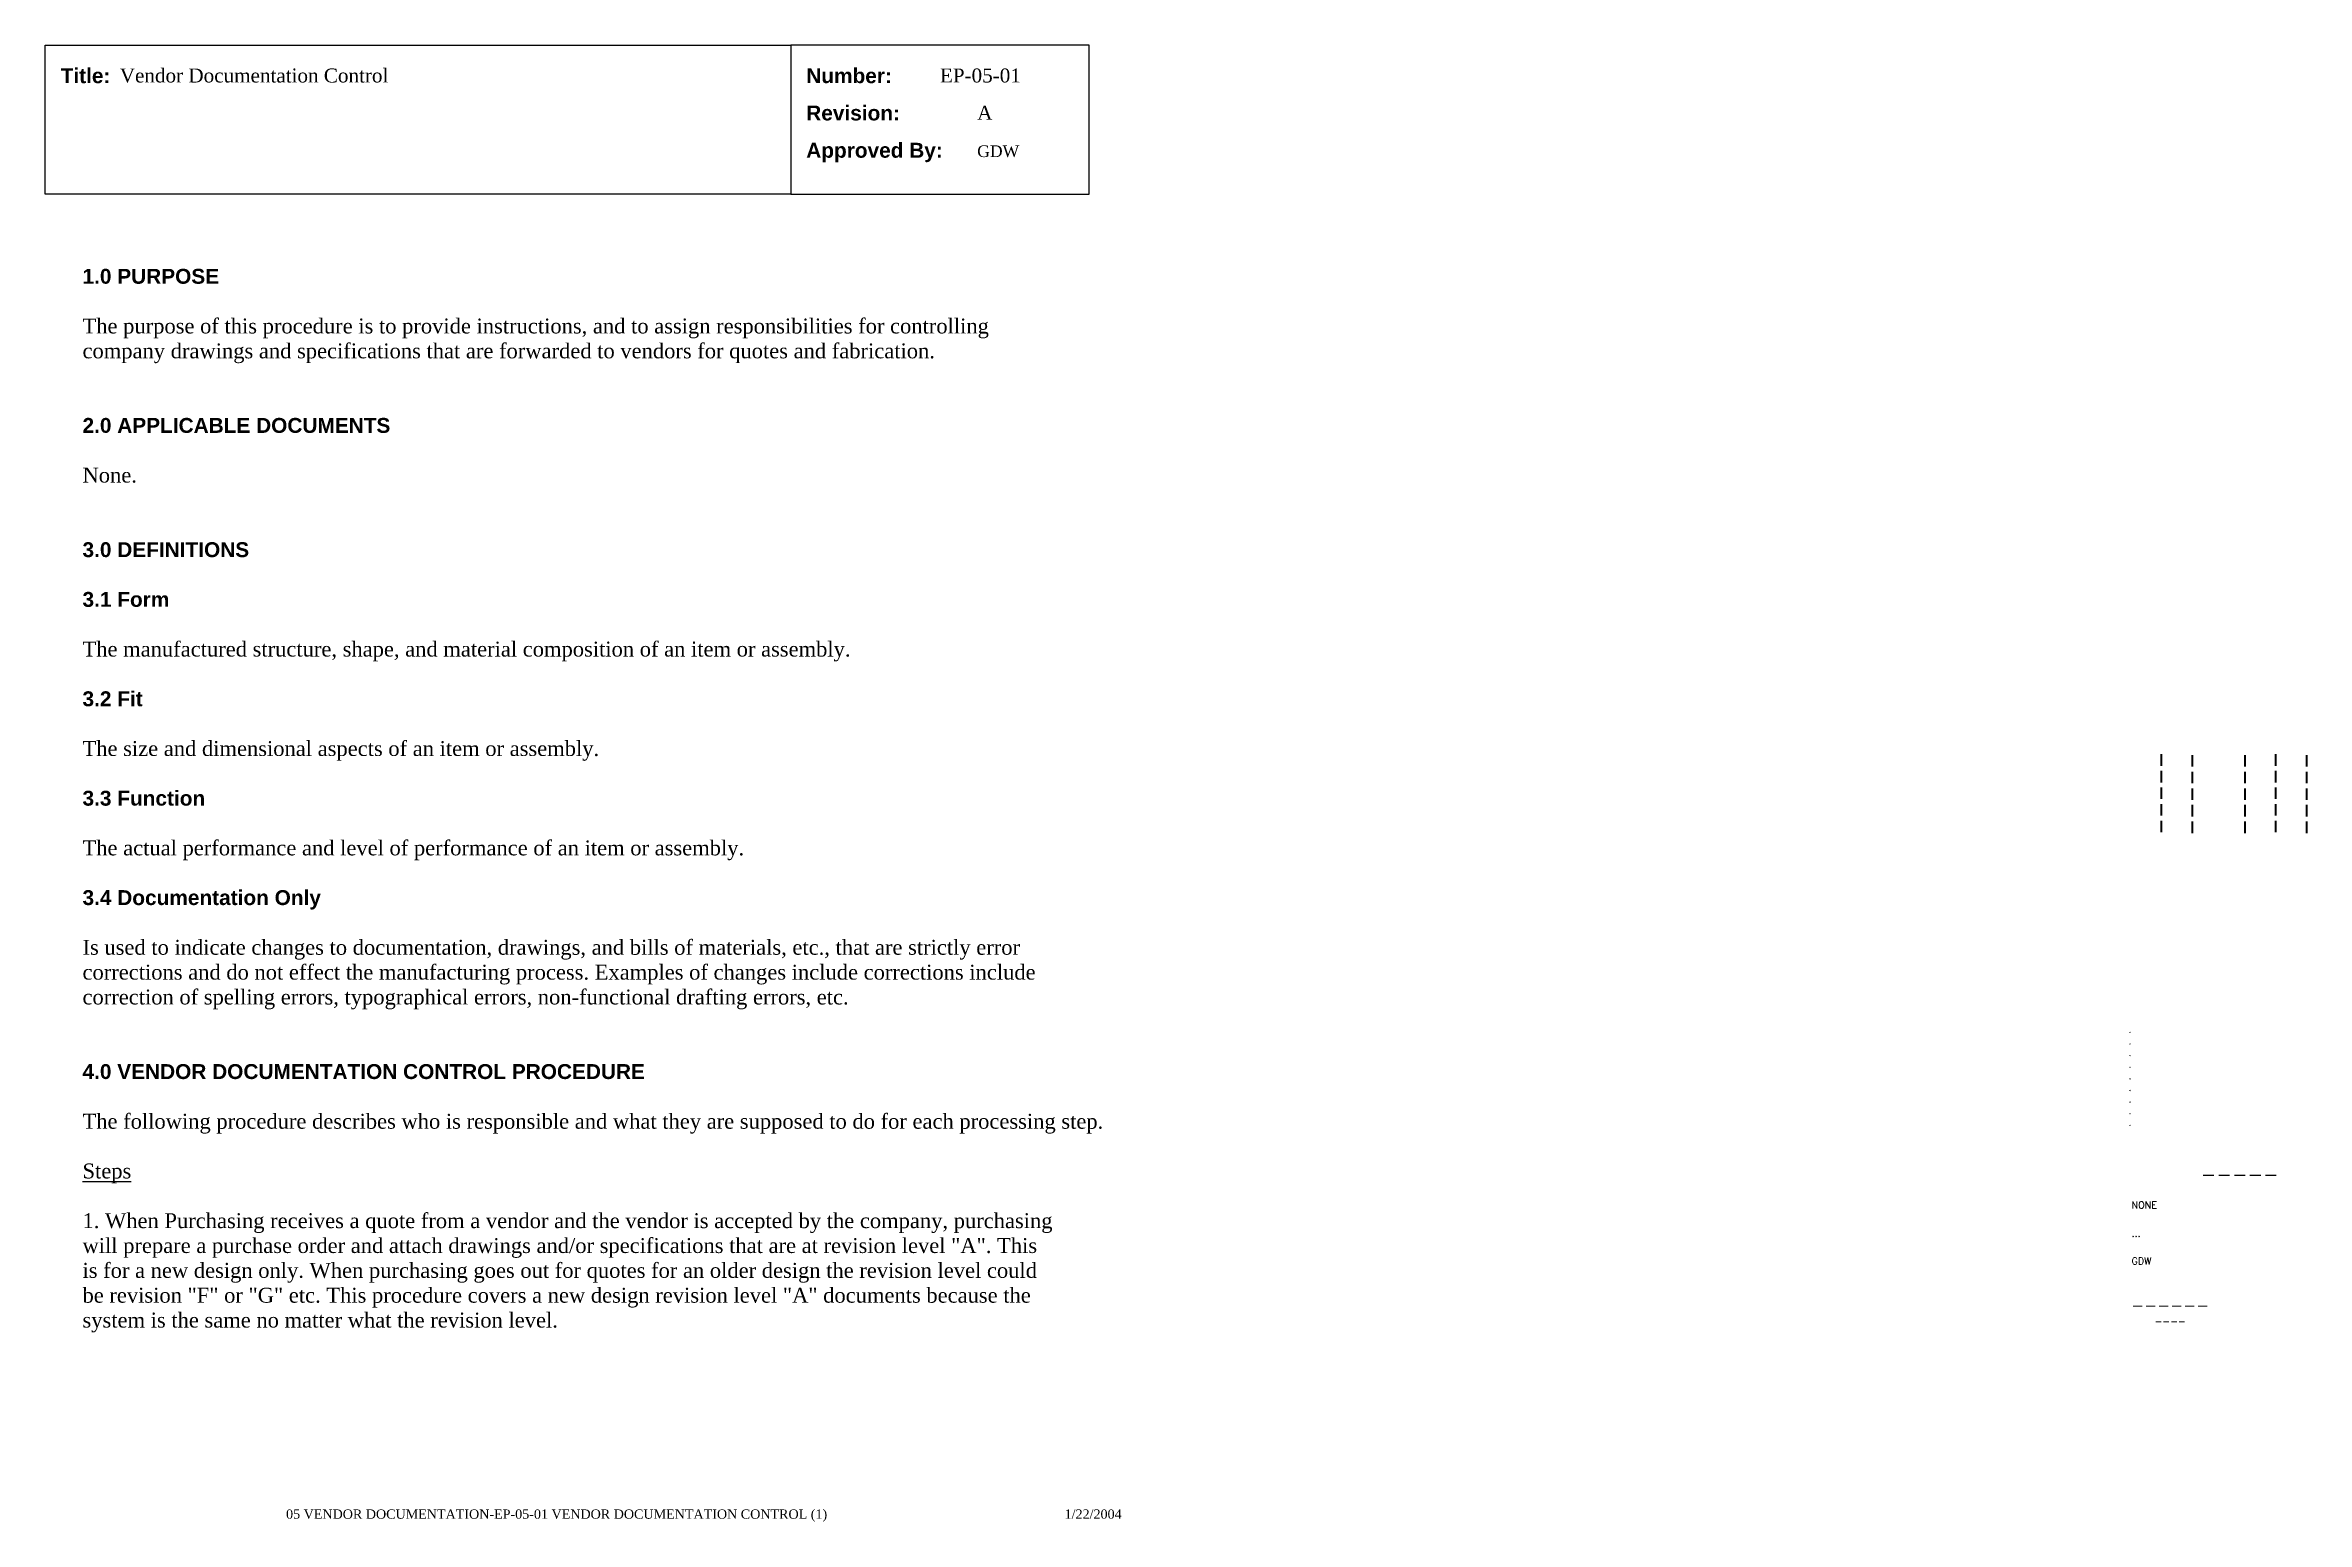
# Paper-space layout 'EP-05-01 Vendor Documentation Control (1)' of a CAD drawing. Header units: inches. Extents: x 1 to 31.3, y 0.2 to 20.
import ezdxf
from ezdxf.enums import TextEntityAlignment as Align

# ---------------------------------------------------------------- set-up
doc = ezdxf.new("R2010")
doc.units = ezdxf.units.IN
doc.header["$MEASUREMENT"] = 0
doc.layers.add('TitleBlock_Attributes', color=40, linetype='Continuous', plot=False)
doc.layers.add('TitleBlock_Atts_Print', color=1, linetype='Continuous')
doc.styles.get("Standard").update_dxf_attribs({"font": 'simplex.shx'})
doc.styles.add('style1', font='TIMES.TTF')
doc.styles.add('styleAtt', font='TIMES.TTF')
doc.styles.add('TBBIGTEXT', font='complex.shx')

# ---------------------------------------------------------------- blocks, each defined once
blk = doc.blocks.new('Test1')
at = {"layer": 'TitleBlock_Attributes', "style": 'TBBIGTEXT', "width": 0.8}
for tag, p, height in [('SideLine1', (29.492, 9.408), 0.25), ('SideLine2', (29.906, 9.396), 0.25), ('SideLine3', (30.612, 9.396), 0.25), ('SideLine4', (31.026, 9.408), 0.25), ('SideLine5', (31.44, 9.396), 0.25), ('File-Layout', (28.803, 3.641), 0.125)]:
    blk.add_attdef(tag, p, '', height=height, rotation=90, dxfattribs=at)
at = {"layer": 'TitleBlock_Attributes'}
for tag, p, height in [('REV1', (28.947, 6.754), 0.0625), ('REV2', (28.947, 6.598), 0.0625), ('REV3', (28.947, 6.442), 0.0625), ('REV4', (28.947, 6.286), 0.0625), ('REV5', (28.947, 6.13), 0.0625), ('REV6', (28.947, 5.974), 0.0625), ('REV7', (28.947, 5.818), 0.0625), ('REV8', (28.947, 5.662), 0.0625), ('REV9', (28.947, 5.506), 0.0625), ('SCALE', (28.983, 4.394), 0.0938), ('INCHARGE', (28.983, 4.016), 0.0938), ('DRW', (28.983, 3.641), 0.0938)]:
    blk.add_attdef(tag, p, '', height=height, dxfattribs=at)
at = {"layer": 'TitleBlock_Attributes', "style": 'TBBIGTEXT'}
for tag, height, p in [('PROJNUM', 0.188, (30.434, 4.761)), ('DWG_NUM', 0.156, (31.168, 4.127)), ('CUSTOMER', 0.156, (29.501, 3.017)), ('LOCATION', 0.0938, (29.501, 2.835)), ('DESC_1', 0.188, (29.501, 2.412)), ('DESC_2', 0.188, (29.501, 2.1)), ('DESC_3', 0.188, (29.501, 1.787))]:
    blk.add_attdef(tag, text='', height=height, dxfattribs=at).set_placement(p, align=Align.CENTER)
at = {"layer": 'TitleBlock_Attributes'}
blk.add_attdef('DRW_DATE', text='', height=0.0938, dxfattribs=at).set_placement((31.149, 3.648), align=Align.CENTER)

psp = doc.layouts.new('EP-05-01 Vendor Documentation Control (1)')

# ---------------------------------------------------------------- linework, layer by layer
for points in [[(1, 20), (11, 20), (11, 18), (1, 18)], [(11, 18), (15, 18), (15, 20), (11, 20)]]:
    psp.add_lwpolyline(points, close=True)

# ---------------------------------------------------------------- block references
ref = psp.add_blockref('Test1', (0, 0))
ref.add_attrib('CUSTOMER', '------', dxfattribs={"layer": 'TitleBlock_Attributes', "height": 0.1562, "style": 'TBBIGTEXT'}).set_placement((29.501, 3.017), align=Align.CENTER)
ref.add_attrib('LOCATION', '----', dxfattribs={"layer": 'TitleBlock_Attributes', "height": 0.0938, "style": 'TBBIGTEXT'}).set_placement((29.501, 2.835), align=Align.CENTER)
ref.add_attrib('DESC_1', 'Vendor Documentation Control', (2, 19.5), dxfattribs={"layer": 'TitleBlock_Atts_Print', "height": 0.1875, "style": 'styleAtt'})
ref.add_attrib('DESC_2', 'EP-05-01', (13, 19.5), dxfattribs={"layer": 'TitleBlock_Atts_Print', "height": 0.1875, "style": 'styleAtt'})
ref.add_attrib('DESC_3', 'A', (13.5, 19), dxfattribs={"layer": 'TitleBlock_Atts_Print', "height": 0.188, "style": 'styleAtt'})
ref.add_attrib('PROJNUM', '-----', dxfattribs={"layer": 'TitleBlock_Attributes', "height": 0.1875, "style": 'TBBIGTEXT'}).set_placement((30.434, 4.761), align=Align.CENTER)
ref.add_attrib('DWG_NUM', 'GDW', (13.5, 18.5), dxfattribs={"layer": 'TitleBlock_Atts_Print', "height": 0.1562, "style": 'styleAtt'})
ref.add_attrib('DRW_DATE', '1/22/2004', dxfattribs={"layer": 'TitleBlock_Atts_Print', "height": 0.125, "style": 'styleAtt'}).set_placement((15.055, 0.232), align=Align.CENTER)
ref.add_attrib('DRW', 'GDW', (28.983, 3.641), dxfattribs={"layer": 'TitleBlock_Attributes', "height": 0.0938})
ref.add_attrib('INCHARGE', '...', (28.983, 4.016), dxfattribs={"layer": 'TitleBlock_Attributes', "height": 0.0938})
ref.add_attrib('SCALE', 'NONE', (28.983, 4.394), dxfattribs={"layer": 'TitleBlock_Attributes', "height": 0.0938})
ref.add_attrib('REV1', '.', (28.947, 6.754), dxfattribs={"layer": 'TitleBlock_Attributes', "height": 0.0625})
ref.add_attrib('REV2', '.', (28.947, 6.598), dxfattribs={"layer": 'TitleBlock_Attributes', "height": 0.0625})
ref.add_attrib('REV3', '.', (28.947, 6.442), dxfattribs={"layer": 'TitleBlock_Attributes', "height": 0.0625})
ref.add_attrib('REV4', '.', (28.947, 6.286), dxfattribs={"layer": 'TitleBlock_Attributes', "height": 0.0625})
ref.add_attrib('REV5', '.', (28.947, 6.13), dxfattribs={"layer": 'TitleBlock_Attributes', "height": 0.0625})
ref.add_attrib('REV6', '.', (28.947, 5.974), dxfattribs={"layer": 'TitleBlock_Attributes', "height": 0.0625})
ref.add_attrib('REV7', '.', (28.947, 5.818), dxfattribs={"layer": 'TitleBlock_Attributes', "height": 0.0625})
ref.add_attrib('REV8', '.', (28.947, 5.662), dxfattribs={"layer": 'TitleBlock_Attributes', "height": 0.0625})
ref.add_attrib('REV9', '.', (28.947, 5.506), dxfattribs={"layer": 'TitleBlock_Attributes', "height": 0.0625})
ref.add_attrib('SideLine1', '-----', (29.492, 9.408), dxfattribs={"layer": 'TitleBlock_Attributes', "height": 0.25, "rotation": 90, "style": 'TBBIGTEXT', "width": 0.8})
ref.add_attrib('SideLine2', '-----', (29.906, 9.396), dxfattribs={"layer": 'TitleBlock_Attributes', "height": 0.25, "rotation": 90, "style": 'TBBIGTEXT', "width": 0.8})
ref.add_attrib('SideLine3', '-----', (30.612, 9.396), dxfattribs={"layer": 'TitleBlock_Attributes', "height": 0.25, "rotation": 90, "style": 'TBBIGTEXT', "width": 0.8})
ref.add_attrib('SideLine4', '-----', (31.026, 9.408), dxfattribs={"layer": 'TitleBlock_Attributes', "height": 0.25, "rotation": 90, "style": 'TBBIGTEXT', "width": 0.8})
ref.add_attrib('SideLine5', '-----', (31.44, 9.396), dxfattribs={"layer": 'TitleBlock_Attributes', "height": 0.25, "rotation": 90, "style": 'TBBIGTEXT', "width": 0.8})
ref.add_attrib('File-Layout', '05 VENDOR DOCUMENTATION-EP-05-01 VENDOR DOCUMENTATION CONTROL (1)', dxfattribs={"layer": 'TitleBlock_Atts_Print', "height": 0.125, "style": 'styleAtt'}).set_placement((7.859, 0.232), align=Align.CENTER)

# ---------------------------------------------------------------- texts
at = {"color": 5, "char_height": 0.2, "width": 2, "attachment_point": 1, "line_spacing_factor": 1.5, "style": 'style1'}
for s, insert in [('{\\fArial|b1|i0|c0|p34;Title:}', (1.207, 19.691)), ('{\\fArial|b1|i0|c0|p34;Number:\\PRevision:\\PApproved By:}', (11.207, 19.691))]:
    psp.add_mtext(s, dxfattribs=dict(at, insert=insert))
at = {"color": 5, "insert": (1.5, 17), "char_height": 0.2, "width": 13, "attachment_point": 1, "style": 'style1'}
psp.add_mtext('{\\fArial|b1|i0|c0|p34;1.0 PURPOSE\\P\\P}The purpose of this procedure is to provide instructions, and to assign responsibilities for controlling company drawings and specifications that are forwarded to vendors for quotes and fabrication.\\P\\P\\P{\\fArial|b1|i0|c0|p34;2.0 APPLICABLE DOCUMENTS\\P\\P}None.\\P\\P\\P{\\fArial|b1|i0|c0|p34;3.0 DEFINITIONS\\P\\P3.1 Form\\P\\P}The manufactured structure, shape, and material composition of an item or assembly.\\P\\P{\\fArial|b1|i0|c0|p34;3.2 Fit\\P\\P}The size and dimensional aspects of an item or assembly.\\P\\P{\\fArial|b1|i0|c0|p34;3.3 Function\\P\\P}The actual performance and level of performance of an item or assembly.\\P\\P{\\fArial|b1|i0|c0|p34;3.4 Documentation Only\\P\\P}Is used to indicate changes to documentation, drawings, and bills of materials, etc., that are strictly error corrections and do not effect the manufacturing process. Examples of changes include corrections include correction of spelling errors, typographical errors, non-functional drafting errors, etc.\\P\\P\\P{\\fArial|b1|i0|c0|p34;4.0 VENDOR DOCUMENTATION CONTROL PROCEDURE\\P\\P}The following procedure describes who is responsible and what they are supposed to do for each processing step.\\P\\P{\\LSteps\\P\\P}1. When Purchasing receives a quote from a vendor and the vendor is accepted by the company, purchasing will prepare a purchase order and attach drawings and/or specifications that are at revision level "A". This is for a new design only. When purchasing goes out for quotes for an older design the revision level could be revision "F" or "G" etc. This procedure covers a new design revision level "A" documents because the system is the same no matter what the revision level.', dxfattribs=at)

doc.saveas('drawing.dxf')
